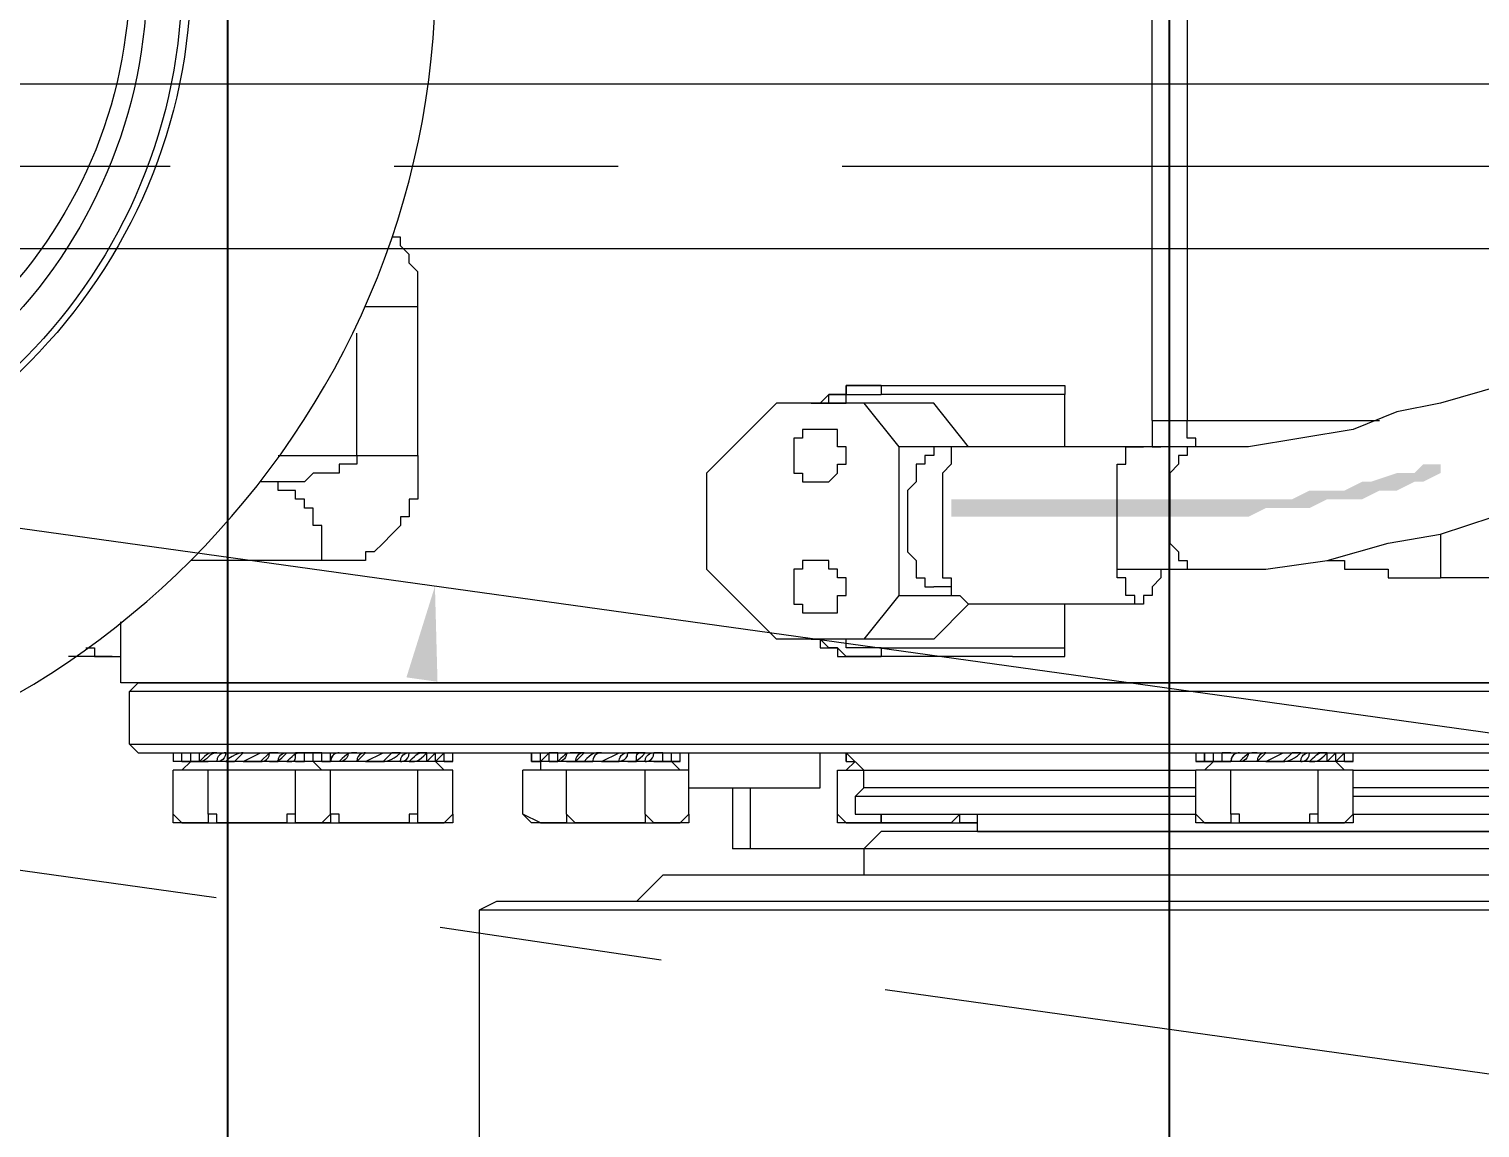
# Model space of a CAD drawing. Header units: millimetres. Extents: x 25083 to 52777, y 24772 to 45779.
# Drawn here: x 39150.2 to 39211.8, y 33806.6 to 33853.3 of the extents above; entities that cross this region are included whole.
import ezdxf

# ---------------------------------------------------------------- set-up
doc = ezdxf.new("R2010")
doc.units = ezdxf.units.MM
doc.layers.add('小车', color=7, linetype='Continuous')
doc.styles.get("Standard").update_dxf_attribs({"font": ''})
doc.styles.add('标准', font='', dxfattribs={"width": 0.667})
doc.styles.get('Standard').set_extended_font_data('SimSun')
doc.styles.get('标准').set_extended_font_data('FangSong_GB2312')
doc.dimstyles.new('ISO-25', dxfattribs={"dimtxt": 2.5, "dimasz": 2.5, "dimexe": 1.25, "dimexo": 0.625, "dimtad": 1, "dimtxsty": 'Standard', "dimcen": 2.5, "dimadec": 0, "dimazin": 0, "dimtfac": 1, "dimtmove": 0, "dimatfit": 3, "dimfxl": 1, "dimarcsym": 0})
doc.dimstyles.new('标准', dxfattribs={"dimtxt": 35, "dimasz": 4, "dimexe": 2, "dimexo": 0, "dimtad": 1, "dimdec": 1, "dimzin": 9, "dimdsep": 46, "dimtxsty": '标准', "dimcen": 0, "dimdle": 6, "dimazin": 2, "dimtfac": 1, "dimtdec": 1, "dimtmove": 0, "dimatfit": 3, "dimfxl": 1, "dimtolj": 1, "dimtzin": 0, "dimarcsym": 0})

# ---------------------------------------------------------------- blocks, each defined once
blk = doc.blocks.new('*D925')
at = {"color": 0, "lineweight": -2}
for p, q in [((29677.862, 34881.662), (29677.862, 32448.293)), ((40733.017, 34757.645), (40733.017, 32448.293)), ((29680.362, 32449.543), (40730.517, 32449.543))]:
    blk.add_line(p, q, dxfattribs=at)
at = {"color": 0}
for points in [[(29680.362, 32449.96), (29680.362, 32449.127), (29677.862, 32449.543)], [(40730.517, 32449.127), (40730.517, 32449.96), (40733.017, 32449.543)]]:
    blk.add_solid(points, dxfattribs=at)
at = {"layer": 'DEFPOINTS', "color": 0}
for p in [(29677.862, 34882.287), (40733.017, 34758.27), (40733.017, 32449.543)]:
    blk.add_point(p, dxfattribs=at)
at = {"color": 0, "insert": (35205.439, 32451.628), "char_height": 2.5, "attachment_point": 5}
blk.add_mtext('11055,15', dxfattribs=at)
blk = doc.blocks.new('zw$D2F4')
h = blk.add_hatch(color=7)
h.dxf.hatch_style = 2
h.paths.add_polyline_path([(653.963, 294.488), (653.963, 301.543), (653.22, 301.543), (653.22, 294.488)])
h = blk.add_hatch(color=7)
h.dxf.hatch_style = 2
h.paths.add_polyline_path([(653.22, 294.488), (653.22, 291.145), (653.963, 291.145), (653.963, 293.745), (653.963, 294.116), (653.963, 294.488)])
h = blk.add_hatch(color=7)
h.dxf.hatch_style = 2
h.paths.add_polyline_path([(653.22, 291.145), (653.22, 288.917), (653.592, 288.175), (653.592, 286.318), (653.963, 285.575), (653.963, 284.09), (654.335, 283.347), (654.335, 282.604), (654.706, 281.861), (654.706, 281.49), (655.077, 280.747), (655.449, 280.747), (655.449, 281.49), (655.077, 281.861), (655.077, 282.604), (654.706, 283.718), (654.706, 284.09), (654.335, 284.832), (654.335, 286.318), (653.963, 287.06), (653.963, 291.145)])
at = {"color": 7, "lineweight": 5}
for points in [[(647.65, 338.308), (647.65, 337.937), (647.279, 337.937), (647.279, 337.194)], [(646.165, 336.823), (648.764, 336.823)], [(646.165, 238.412), (646.165, 336.823)], [(647.279, 337.194), (647.279, 336.823)], [(643.565, 336.451), (643.194, 336.08)], [(643.194, 336.08), (643.194, 239.527)], [(643.565, 336.451), (645.793, 336.451)], [(643.565, 336.451), (643.565, 239.155)], [(645.793, 239.155), (645.793, 336.451)], [(646.165, 336.08), (645.793, 336.451)], [(646.165, 336.08), (646.165, 239.527)], [(640.223, 334.223), (640.594, 334.594)], [(640.223, 333.852), (640.223, 334.594), (640.594, 334.594)], [(640.223, 334.223), (640.223, 323.082)], [(640.594, 334.594), (642.451, 334.594)], [(642.451, 322.711), (642.451, 334.594)], [(642.822, 333.852), (642.451, 334.223)], [(642.822, 322.711), (642.822, 334.594)], [(642.822, 334.223), (642.822, 333.852), (643.194, 333.852)], [(642.822, 334.223), (643.194, 334.223)], [(642.822, 334.223), (643.194, 334.223)], [(642.822, 334.223), (642.822, 333.852), (643.194, 333.852)], [(643.194, 334.594), (643.194, 334.223)], [(643.194, 334.594), (643.194, 334.223)], [(640.594, 333.109), (640.223, 333.109), (640.223, 333.852)], [(642.822, 333.852), (642.822, 333.48)], [(642.822, 333.852), (642.822, 333.48), (643.194, 333.48)], [(642.822, 333.852), (642.822, 333.48), (643.194, 333.48)], [(651.364, 328.281), (651.364, 333.852)], [(640.223, 331.252), (640.223, 332.738), (640.594, 332.738), (640.594, 333.109)], [(640.594, 333.109), (642.451, 333.109)], [(642.822, 333.48), (642.822, 333.109)], [(642.822, 332.366), (642.822, 331.995)], [(640.594, 329.395), (640.594, 329.767), (640.223, 329.767), (640.223, 331.252)], [(642.822, 331.624), (643.194, 330.881)], [(642.822, 331.624), (643.194, 330.881)], [(642.822, 331.624), (642.822, 331.252)], [(642.822, 331.252), (642.822, 330.881)], [(643.194, 331.624), (643.194, 331.252)], [(643.194, 331.252), (643.194, 330.881)], [(642.822, 330.51), (642.822, 330.138)], [(643.194, 330.138), (643.194, 330.51)], [(643.194, 330.51), (643.194, 330.138)], [(651.364, 328.281), (652.849, 328.281), (652.849, 328.653), (653.592, 328.653), (653.592, 329.024), (653.963, 329.024), (653.963, 329.395), (654.335, 329.395), (654.335, 330.138), (654.706, 330.138), (654.706, 330.881)], [(655.82, 326.796), (655.449, 326.796), (655.449, 327.539), (655.077, 327.539), (655.077, 328.653), (654.706, 329.024), (654.706, 330.881)], [(655.82, 330.138), (655.82, 324.196)], [(640.223, 328.653), (640.223, 329.395), (640.594, 329.395)], [(640.594, 329.395), (642.451, 329.395)], [(642.822, 329.395), (642.822, 329.024), (643.194, 329.024), (643.194, 328.653)], [(643.194, 329.024), (643.194, 329.395)], [(640.223, 328.281), (640.223, 328.653)], [(642.822, 328.653), (642.451, 328.281)], [(642.822, 329.024), (643.194, 329.024), (643.194, 328.653)], [(642.822, 328.653), (643.194, 328.653), (643.194, 328.281)], [(642.822, 328.653), (643.194, 328.653), (643.194, 328.281)], [(643.194, 328.653), (643.194, 329.024)], [(643.194, 328.281), (643.194, 328.653)], [(640.223, 328.281), (640.594, 327.91)], [(640.594, 327.91), (640.223, 327.91), (640.223, 328.281)], [(642.822, 328.281), (643.194, 328.281)], [(642.822, 328.281), (642.822, 327.91)], [(642.822, 328.281), (643.194, 328.281)], [(655.82, 324.196), (653.963, 324.196), (653.963, 324.568), (653.22, 324.568), (653.22, 324.939), (652.849, 324.939), (652.478, 325.31), (652.106, 325.682), (651.735, 326.053), (651.735, 326.425), (651.364, 326.425), (651.364, 328.281)], [(640.594, 327.91), (640.223, 327.91)], [(640.223, 326.053), (640.223, 327.539), (640.594, 327.539), (640.594, 327.91)], [(640.594, 327.91), (642.451, 327.91)], [(640.594, 327.91), (642.451, 327.91)], [(643.194, 327.167), (643.194, 326.796)], [(655.82, 326.796), (661.019, 326.796)], [(642.822, 326.425), (643.194, 325.682)], [(642.822, 326.425), (643.194, 325.682)], [(642.822, 326.425), (642.822, 326.053)], [(643.194, 326.425), (643.194, 326.053)], [(662.133, 324.196), (662.133, 326.425)], [(640.594, 324.196), (640.594, 324.568), (640.223, 324.568), (640.223, 326.053)], [(642.822, 326.053), (642.822, 325.682)], [(643.194, 326.053), (643.194, 325.682)], [(643.194, 324.939), (643.194, 325.31)], [(662.133, 324.196), (663.619, 324.196), (663.99, 324.568), (664.361, 324.568), (664.733, 324.939), (665.104, 324.939), (665.104, 325.31)], [(640.223, 323.454), (640.223, 324.196), (640.594, 324.196)], [(640.594, 324.196), (642.451, 324.196)], [(642.822, 323.825), (643.194, 323.825), (643.194, 323.454)], [(642.822, 323.825), (643.194, 323.454)], [(643.194, 323.825), (643.194, 324.196)], [(655.82, 324.196), (662.133, 324.196)], [(640.223, 323.082), (640.223, 323.454)], [(640.223, 323.082), (640.594, 322.711)], [(640.594, 322.711), (640.223, 322.711), (640.223, 323.082)], [(642.822, 323.454), (642.451, 323.082)], [(642.822, 323.454), (643.194, 323.454), (643.194, 323.082)], [(642.822, 323.454), (643.194, 323.082)], [(642.822, 323.082), (643.194, 323.082)], [(642.822, 323.082), (642.822, 322.711)], [(642.822, 323.082), (642.822, 322.711)], [(642.822, 323.082), (643.194, 323.082)], [(640.594, 322.711), (642.451, 322.711)], [(636.509, 321.597), (620.912, 321.597)], [(636.881, 320.854), (636.509, 321.597)], [(636.509, 254.01), (636.509, 321.597)], [(636.881, 254.752), (636.881, 320.854)], [(640.223, 318.997), (640.594, 319.74)], [(640.223, 318.626), (640.223, 319.369), (640.594, 319.74)], [(640.594, 319.74), (642.451, 319.74)], [(642.451, 312.684), (642.451, 319.74)], [(642.822, 313.056), (642.822, 319.369)], [(642.822, 319.369), (642.822, 318.997), (643.194, 318.997)], [(642.822, 319.369), (642.822, 318.997)], [(642.822, 319.369), (643.194, 319.369), (643.194, 318.997)], [(643.194, 319.369), (643.194, 318.997)], [(640.223, 318.997), (640.223, 313.056)], [(642.822, 318.997), (642.451, 318.997)], [(642.822, 318.997), (643.194, 318.626)], [(642.822, 318.997), (643.194, 318.997), (643.194, 318.626)], [(640.594, 317.883), (640.223, 317.883), (640.223, 318.626)], [(642.822, 318.626), (642.822, 318.255), (643.194, 318.255)], [(642.822, 318.626), (643.194, 318.626), (643.194, 318.255)], [(640.223, 316.027), (640.223, 317.512), (640.594, 317.883)], [(640.594, 317.883), (642.451, 317.883)], [(642.822, 317.883), (642.822, 317.512)], [(642.822, 317.883), (642.822, 317.512)], [(643.194, 317.883), (643.194, 317.512)], [(642.822, 317.141), (642.822, 316.769)], [(642.822, 316.398), (643.194, 315.655)], [(642.822, 316.398), (643.194, 315.655)], [(642.822, 316.398), (642.822, 316.027)], [(643.194, 316.398), (643.194, 316.027)], [(640.594, 314.541), (640.223, 314.541), (640.223, 316.027)], [(642.822, 316.027), (642.822, 315.655)], [(637.995, 313.798), (636.881, 314.912)], [(640.223, 313.427), (640.223, 314.17), (640.594, 314.541)], [(640.594, 314.541), (642.451, 314.541)], [(643.194, 314.541), (643.194, 314.912)], [(637.995, 261.808), (637.995, 313.798)], [(642.822, 314.17), (642.822, 313.798), (643.194, 313.798)], [(642.822, 314.17), (642.822, 313.798), (643.194, 313.798)], [(642.822, 313.798), (642.822, 313.427), (643.194, 313.427)], [(642.822, 313.798), (642.822, 313.427), (643.194, 313.427)], [(640.223, 313.056), (640.223, 313.427)], [(642.822, 313.427), (642.451, 313.056)], [(642.822, 313.427), (642.822, 313.056), (643.194, 313.056)], [(642.822, 313.427), (642.822, 313.056)], [(642.822, 313.427), (642.822, 313.056), (643.194, 313.056)], [(643.194, 313.427), (643.194, 313.056)], [(640.223, 313.056), (640.594, 312.684)], [(640.594, 312.684), (640.223, 312.684), (640.223, 313.056)], [(640.594, 312.684), (642.451, 312.684)], [(641.708, 312.684), (643.194, 312.684)], [(641.708, 312.684), (641.708, 307.114)], [(648.021, 308.971), (650.992, 311.942)], [(655.077, 311.942), (650.992, 311.942)], [(655.077, 311.942), (658.048, 308.971)], [(641.708, 310.827), (639.109, 310.827)], [(639.109, 270.349), (639.109, 310.827)], [(641.708, 310.085), (639.109, 310.085)], [(648.021, 302.286), (648.021, 308.971)], [(658.048, 302.286), (658.048, 308.971)], [(650.25, 308.228), (649.507, 308.228), (649.507, 307.857), (649.136, 307.857), (649.136, 307.114)], [(651.364, 307.114), (651.364, 307.857), (650.992, 307.857), (650.992, 308.228), (650.621, 308.228), (650.25, 308.228)], [(655.82, 308.228), (655.077, 308.228), (655.077, 307.857), (654.706, 307.857), (654.706, 307.114)], [(656.934, 307.114), (656.934, 307.857), (656.563, 307.857), (656.563, 308.228), (656.191, 308.228), (655.82, 308.228)], [(641.708, 307.114), (643.194, 307.114)], [(648.021, 307.485), (648.021, 307.114), (647.65, 307.114), (647.65, 306.371), (647.279, 306.371), (647.279, 304.886), (647.279, 304.514)], [(647.279, 304.514), (647.279, 306), (647.65, 306.371), (647.65, 306.743), (648.021, 307.114), (648.021, 307.485)], [(649.136, 307.114), (649.136, 306.371), (649.507, 306.371), (649.878, 306.371), (649.878, 306), (650.25, 306)], [(650.25, 306), (650.621, 306), (650.621, 306.371), (650.992, 306.371), (650.992, 306.743), (651.364, 306.743), (651.364, 307.114)], [(654.706, 307.114), (654.706, 306.743), (655.077, 306.371), (655.449, 306.371), (655.449, 306), (655.82, 306)], [(655.82, 306), (656.191, 306), (656.191, 306.371), (656.934, 306.371), (656.934, 306.743), (656.934, 307.114)], [(658.791, 304.514), (658.791, 306), (658.42, 306), (658.42, 306.743), (658.048, 307.114), (658.048, 307.485)], [(658.048, 307.485), (658.048, 306.743), (658.42, 306.743), (658.42, 306), (658.791, 306), (658.791, 304.886), (658.791, 304.514)], [(647.65, 304.514), (647.65, 306), (648.021, 306), (648.021, 306.743)], [(658.048, 306.743), (658.048, 306), (658.42, 306), (658.42, 304.514)], [(640.223, 306), (640.594, 306.371)], [(640.223, 305.628), (640.223, 306.371), (640.594, 306.371)], [(640.223, 306), (640.223, 300.429)], [(640.594, 306.371), (642.451, 306.371)], [(642.451, 306.371), (642.451, 305.257)], [(642.451, 305.257), (643.194, 306)], [(642.822, 305.628), (642.451, 306)], [(642.822, 306), (642.822, 305.628)], [(642.822, 306), (643.194, 306)], [(642.822, 306), (642.822, 305.628)], [(642.822, 306), (643.194, 306)], [(639.109, 305.257), (637.995, 305.257)], [(639.852, 304.514), (639.109, 305.257)], [(640.594, 304.514), (640.223, 304.514), (640.223, 305.628)], [(641.337, 305.628), (640.594, 305.628)], [(640.594, 305.628), (640.594, 291.145)], [(641.337, 291.145), (641.337, 305.628)], [(641.708, 305.257), (641.337, 305.628)], [(641.708, 291.145), (641.708, 305.257)], [(642.451, 305.257), (642.451, 291.145)], [(649.878, 303.772), (648.021, 305.257)], [(658.048, 305.257), (656.191, 303.772)], [(639.852, 271.092), (639.852, 304.514)], [(640.223, 303.029), (640.223, 304.514), (640.594, 304.514)], [(647.279, 298.944), (647.279, 304.514)], [(647.65, 304.514), (647.279, 304.514)], [(647.65, 304.514), (647.65, 296.716)], [(658.42, 296.716), (658.42, 304.514)], [(658.791, 304.514), (658.42, 304.514)], [(658.791, 304.514), (658.791, 298.944)], [(656.191, 303.772), (649.878, 303.772)], [(649.878, 303.772), (649.878, 301.172)], [(655.82, 302.286), (655.82, 302.658), (655.449, 302.658), (655.449, 303.029), (654.706, 303.029), (654.335, 303.4), (653.963, 303.4), (651.735, 303.4), (651.364, 303.029), (650.621, 303.029), (650.621, 302.658), (650.25, 302.658), (650.25, 302.286)], [(656.191, 301.172), (656.191, 303.772)], [(640.594, 301.172), (640.223, 301.543), (640.223, 303.029)], [(648.021, 302.286), (649.507, 300.801)], [(650.25, 301.543), (650.25, 302.286)], [(656.191, 301.543), (656.191, 302.286), (655.82, 302.286)], [(656.191, 300.801), (658.048, 302.286)], [(650.992, 301.915), (650.621, 301.915), (650.621, 301.543), (649.878, 301.543), (649.878, 301.172), (649.507, 300.801)], [(656.191, 301.172), (656.191, 301.543), (655.449, 301.543), (655.077, 301.915), (652.849, 301.915), (650.992, 301.915)], [(656.191, 301.172), (656.191, 301.543)], [(640.223, 300.429), (640.223, 301.172), (640.594, 301.172)], [(656.191, 300.801), (656.191, 301.172)], [(639.852, 300.429), (640.594, 300.429)], [(639.852, 300.429), (639.852, 275.177)], [(649.507, 293.374), (649.507, 300.801)], [(656.191, 293.374), (656.191, 300.801)], [(647.279, 298.944), (647.279, 296.716), (647.65, 296.716)], [(658.791, 298.944), (658.791, 296.716), (658.42, 296.716)], [(647.65, 296.716), (649.507, 296.716)], [(656.191, 296.716), (658.42, 296.716)], [(649.507, 293.374), (649.507, 293.745), (649.878, 293.745), (649.878, 294.116), (650.621, 294.116), (650.621, 294.488), (650.992, 294.488)], [(650.992, 294.488), (650.992, 291.145)], [(650.992, 294.488), (655.077, 294.488), (655.449, 294.488), (655.449, 294.116), (656.191, 294.116)], [(656.191, 294.116), (656.191, 293.745)], [(656.191, 293.745), (656.191, 293.374)], [(650.992, 292.631), (650.621, 292.631), (650.25, 293.002), (649.878, 293.002), (649.878, 293.374), (649.507, 293.374)], [(656.191, 292.26), (656.191, 293.374)], [(657.305, 293.002), (656.191, 293.002), (656.191, 292.631)], [(657.305, 293.002), (695.184, 293.002)], [(657.305, 293.002), (657.305, 283.347)], [(653.592, 292.26), (652.106, 292.26), (651.735, 291.888), (651.364, 291.888), (651.364, 291.517), (650.992, 291.517), (650.992, 291.145)], [(656.191, 291.145), (656.191, 291.517), (655.82, 291.517), (655.82, 291.888), (655.449, 291.888), (655.077, 292.26), (653.592, 292.26)], [(656.191, 291.145), (656.191, 292.26)], [(640.223, 290.774), (640.594, 291.145)], [(640.223, 290.403), (640.223, 291.145), (640.594, 291.145)], [(640.594, 291.145), (642.451, 291.145)], [(642.451, 284.461), (642.451, 291.145)], [(642.822, 284.461), (642.822, 291.145)], [(642.822, 291.145), (642.822, 290.774)], [(643.194, 291.145), (643.194, 290.774)], [(650.992, 291.145), (650.992, 288.175), (651.364, 285.575), (652.106, 282.976), (652.478, 280.747), (653.22, 278.519), (653.592, 276.662), (653.963, 274.434), (653.963, 272.206)], [(659.162, 272.206), (659.162, 275.548), (658.791, 278.148), (658.048, 280.747), (657.677, 282.604), (656.934, 284.461), (656.191, 288.917), (656.191, 291.145)], [(656.191, 290.774), (656.191, 291.145), (656.563, 291.145)], [(656.563, 291.145), (656.563, 291.517), (657.305, 291.517)], [(695.184, 291.517), (657.305, 291.517)], [(640.223, 290.774), (640.223, 284.832)], [(640.594, 289.66), (640.223, 289.66), (640.223, 290.403)], [(642.822, 290.403), (642.451, 290.774)], [(642.822, 290.774), (642.822, 290.403)], [(642.822, 290.774), (642.822, 290.403), (643.194, 290.403)], [(642.822, 290.774), (643.194, 290.774)], [(642.822, 290.774), (643.194, 290.774)], [(642.822, 290.774), (642.822, 290.403), (643.194, 290.403)], [(642.822, 290.403), (642.822, 290.031)], [(642.822, 290.403), (642.822, 290.031), (643.194, 290.031)], [(642.822, 290.403), (642.822, 290.031), (643.194, 290.031), (643.194, 289.66)], [(642.822, 290.031), (642.822, 289.66)], [(642.822, 290.031), (642.822, 289.66)], [(640.223, 287.803), (640.223, 289.289), (640.594, 289.289), (640.594, 289.66)], [(640.594, 289.66), (642.451, 289.66)], [(643.194, 288.917), (643.194, 288.546)], [(642.822, 288.175), (643.194, 287.432)], [(642.822, 288.175), (643.194, 287.432)], [(642.822, 288.175), (642.822, 287.803)], [(643.194, 288.175), (643.194, 287.803)], [(640.594, 285.946), (640.594, 286.318), (640.223, 286.318), (640.223, 287.803)], [(642.822, 287.803), (642.822, 287.432)], [(643.194, 287.803), (643.194, 287.432)], [(643.194, 286.689), (643.194, 287.06)], [(640.223, 285.204), (640.223, 285.946), (640.594, 285.946)], [(640.594, 285.946), (642.451, 285.946)], [(642.822, 285.575), (643.194, 285.575), (643.194, 285.204)], [(642.822, 285.575), (643.194, 285.204)], [(643.194, 285.575), (643.194, 285.946)], [(651.364, 285.575), (651.364, 284.832), (650.992, 284.832), (650.992, 282.976), (650.621, 282.976), (650.621, 280.747)], [(640.223, 284.832), (640.223, 285.204)], [(640.223, 284.832), (640.594, 284.461)], [(640.594, 284.461), (640.223, 284.461), (640.223, 284.832)], [(642.822, 285.204), (642.451, 284.832)], [(642.822, 285.204), (643.194, 285.204), (643.194, 284.832)], [(642.822, 285.204), (643.194, 284.832)], [(642.822, 284.832), (643.194, 284.832)], [(642.822, 284.832), (642.822, 284.461)], [(642.822, 284.832), (642.822, 284.461)], [(642.822, 284.832), (643.194, 284.832)], [(640.594, 284.461), (642.451, 284.461)], [(640.594, 284.461), (640.594, 269.607)], [(641.337, 269.607), (641.337, 284.461)], [(641.708, 270.349), (641.708, 284.461)], [(642.451, 284.461), (642.451, 270.349)], [(650.621, 268.493), (650.621, 280.747)], [(652.478, 280.747), (650.621, 280.747)]]:
    blk.add_lwpolyline(points, dxfattribs=at)
for points in [[(676.245, 380.272), (663.619, 380.272), (652.849, 369.874), (652.849, 357.247), (652.849, 344.25), (663.619, 333.852), (676.245, 333.852), (689.242, 333.852), (699.64, 344.25), (699.64, 357.247), (699.64, 369.874), (689.242, 380.272), (676.245, 380.272)], [(676.245, 380.272), (663.619, 380.272), (653.22, 369.874), (653.22, 357.247), (653.22, 344.25), (663.619, 334.223), (676.245, 334.223), (688.871, 334.223), (699.269, 344.25), (699.269, 357.247), (699.269, 369.874), (688.871, 380.272), (676.245, 380.272)], [(676.245, 378.786), (664.361, 378.786), (654.706, 369.131), (654.706, 357.247), (654.706, 345.364), (664.361, 335.709), (676.245, 335.709), (688.128, 335.709), (697.784, 345.364), (697.784, 357.247), (697.784, 369.131), (688.128, 378.786), (676.245, 378.786)], [(676.245, 377.672), (665.104, 377.672), (655.82, 368.388), (655.82, 357.247), (655.82, 345.735), (665.104, 336.451), (676.245, 336.451), (687.757, 336.451), (697.041, 345.735), (697.041, 357.247), (697.041, 368.388), (687.757, 377.672), (676.245, 377.672)]]:
    blk.add_open_spline(points, degree=3, knots=[0, 0, 0, 0, 1, 1, 1, 2, 2, 2, 3, 3, 3, 4, 4, 4, 4], dxfattribs=at)
for points in [[(640.966, 358.733), (640.966, 339.422), (656.934, 323.454), (676.245, 323.454)], [(647.279, 337.194), (647.279, 337.937), (647.279, 338.308), (647.279, 339.051)], [(643.194, 334.594), (642.822, 334.594), (642.822, 334.594), (642.822, 334.594)], [(643.194, 334.594), (643.194, 334.594), (643.194, 334.594), (642.822, 334.594)], [(642.822, 334.594), (642.822, 334.594), (642.822, 334.594), (642.822, 334.594)], [(643.194, 334.594), (642.822, 334.594), (642.822, 334.594), (642.822, 334.594)], [(642.822, 334.223), (642.822, 334.223), (642.822, 334.223), (642.822, 334.223)], [(642.822, 334.223), (642.822, 334.223), (642.822, 334.223), (642.822, 334.223)], [(642.822, 334.223), (642.822, 334.223), (642.822, 334.223), (642.822, 334.223)], [(642.822, 334.223), (642.822, 334.223), (642.822, 334.223), (642.822, 334.223)], [(643.194, 334.594), (643.194, 334.594), (643.194, 334.594), (643.194, 334.594)], [(643.194, 334.594), (643.194, 334.594), (643.194, 334.594), (643.194, 334.594)], [(643.194, 334.223), (643.194, 334.223), (643.194, 334.223), (643.194, 334.223)], [(643.194, 334.223), (643.194, 334.223), (643.194, 334.223), (643.194, 334.223)], [(642.822, 333.48), (642.822, 333.48), (642.822, 333.852), (642.822, 333.852)], [(642.822, 333.852), (642.822, 333.852), (642.822, 333.852), (642.822, 333.852)], [(643.194, 333.852), (643.194, 333.852), (643.194, 333.48), (643.194, 333.48)], [(643.194, 333.852), (643.194, 333.852), (643.194, 333.852), (643.194, 333.852)], [(643.194, 332.738), (643.194, 333.109), (643.194, 333.109), (642.822, 333.48)], [(643.194, 332.738), (643.194, 333.109), (642.822, 333.109), (642.822, 333.48)], [(642.822, 333.48), (642.822, 333.48), (642.822, 333.48), (642.822, 333.48)], [(642.822, 333.48), (642.822, 333.48), (642.822, 333.48), (642.822, 333.48)], [(642.822, 333.48), (642.822, 333.48), (642.822, 333.48), (642.822, 333.48)], [(643.194, 333.48), (643.194, 333.48), (643.194, 333.48), (643.194, 333.48)], [(643.194, 333.48), (643.194, 333.48), (643.194, 333.48), (643.194, 333.48)], [(643.194, 332.366), (643.194, 332.366), (643.194, 332.738), (642.822, 332.738)], [(643.194, 332.366), (642.822, 332.366), (642.822, 332.738), (642.822, 332.738)], [(642.822, 332.366), (642.822, 332.738), (642.822, 332.738), (642.822, 332.738)], [(642.822, 332.738), (642.822, 332.738), (642.822, 332.738), (642.822, 332.738)], [(643.194, 331.624), (643.194, 331.624), (643.194, 331.995), (642.822, 332.366)], [(642.822, 331.995), (642.822, 331.995), (642.822, 331.995), (642.822, 332.366)], [(642.822, 332.366), (642.822, 332.366), (642.822, 332.366), (642.822, 332.366)], [(643.194, 332.738), (643.194, 332.738), (643.194, 332.738), (643.194, 332.366)], [(643.194, 332.366), (643.194, 332.366), (643.194, 332.366), (643.194, 332.366)], [(643.194, 332.366), (643.194, 332.366), (643.194, 332.366), (643.194, 332.366)], [(643.194, 332.366), (643.194, 332.366), (643.194, 332.366), (643.194, 332.366)], [(643.194, 331.624), (643.194, 331.624), (642.822, 331.995), (642.822, 331.995)], [(642.822, 330.881), (642.822, 330.881), (643.194, 330.51), (643.194, 330.51)], [(642.822, 330.881), (642.822, 330.881), (642.822, 330.51), (643.194, 330.51)], [(642.822, 330.51), (642.822, 330.51), (642.822, 330.51), (642.822, 330.51)], [(642.822, 330.51), (642.822, 330.138), (642.822, 330.138), (643.194, 329.767)], [(643.194, 330.51), (643.194, 330.51), (643.194, 330.51), (643.194, 330.138)], [(642.822, 330.138), (642.822, 330.138), (642.822, 330.138), (642.822, 330.138)], [(642.822, 330.138), (642.822, 330.138), (642.822, 330.138), (642.822, 330.138)], [(642.822, 330.138), (643.194, 330.138), (643.194, 329.767), (643.194, 329.767)], [(642.822, 329.767), (642.822, 329.767), (642.822, 329.767), (642.822, 330.138)], [(643.194, 330.138), (643.194, 329.767), (643.194, 329.767), (643.194, 329.767)], [(643.194, 330.138), (643.194, 330.138), (643.194, 330.138), (643.194, 330.138)], [(642.822, 329.767), (642.822, 329.395), (642.822, 329.395), (643.194, 329.395)], [(642.822, 329.767), (643.194, 329.395), (643.194, 329.395), (643.194, 329.024)], [(642.822, 329.395), (642.822, 329.024), (642.822, 329.024), (642.822, 329.024)], [(643.194, 329.767), (643.194, 329.767), (643.194, 329.767), (643.194, 329.767)], [(643.194, 329.395), (643.194, 329.395), (643.194, 329.395), (643.194, 329.024)], [(642.822, 328.653), (642.822, 329.024), (642.822, 329.024), (642.822, 329.024)], [(642.822, 329.024), (642.822, 329.024), (642.822, 329.024), (642.822, 329.024)], [(642.822, 328.653), (642.822, 328.653), (642.822, 328.653), (642.822, 328.653)], [(643.194, 329.024), (643.194, 329.024), (643.194, 329.024), (643.194, 328.653)], [(643.194, 329.024), (643.194, 329.024), (643.194, 329.024), (643.194, 329.024)], [(643.194, 328.653), (643.194, 328.653), (643.194, 328.653), (643.194, 328.653)], [(642.822, 328.281), (642.822, 328.281), (642.822, 328.281), (642.822, 328.281)], [(642.822, 328.281), (642.822, 328.281), (642.822, 328.281), (642.822, 328.281)], [(642.822, 328.281), (642.822, 328.281), (642.822, 328.281), (643.194, 328.281)], [(643.194, 328.281), (643.194, 328.281), (643.194, 328.281), (643.194, 328.281)], [(643.194, 328.281), (643.194, 328.281), (643.194, 328.281), (643.194, 328.281)], [(643.194, 328.281), (643.194, 328.281), (643.194, 328.281), (643.194, 328.281)], [(643.194, 328.281), (643.194, 328.281), (643.194, 328.281), (643.194, 328.281)], [(643.194, 328.281), (643.194, 328.281), (643.194, 327.91), (643.194, 327.91)], [(640.594, 327.91), (640.594, 327.91), (640.594, 327.91), (640.594, 327.91)], [(643.194, 327.539), (643.194, 327.539), (643.194, 327.91), (642.822, 327.91)], [(643.194, 327.539), (643.194, 327.91), (642.822, 327.91), (642.822, 327.91)], [(642.822, 327.91), (642.822, 327.91), (643.194, 327.91), (643.194, 327.91)], [(642.822, 327.91), (642.822, 327.91), (643.194, 327.91), (643.194, 327.91)], [(642.822, 327.91), (642.822, 327.91), (642.822, 327.91), (642.822, 327.91)], [(642.822, 327.91), (642.822, 327.91), (642.822, 327.91), (643.194, 327.91)], [(643.194, 326.796), (643.194, 327.167), (643.194, 327.167), (642.822, 327.539)], [(643.194, 327.167), (642.822, 327.167), (642.822, 327.539), (642.822, 327.539)], [(642.822, 327.167), (642.822, 327.167), (642.822, 327.539), (642.822, 327.539)], [(642.822, 327.539), (642.822, 327.539), (642.822, 327.539), (642.822, 327.539)], [(643.194, 327.91), (643.194, 327.91), (643.194, 327.91), (643.194, 327.91)], [(643.194, 327.91), (643.194, 327.91), (643.194, 327.91), (643.194, 327.91)], [(643.194, 327.539), (643.194, 327.539), (643.194, 327.167), (643.194, 327.167)], [(642.822, 327.167), (642.822, 327.167), (642.822, 327.167), (642.822, 327.167)], [(643.194, 326.425), (643.194, 326.425), (642.822, 326.796), (642.822, 326.796)], [(643.194, 326.425), (643.194, 326.425), (643.194, 326.796), (642.822, 326.796)], [(642.822, 326.796), (642.822, 326.796), (642.822, 326.796), (642.822, 326.796)], [(643.194, 327.167), (643.194, 327.167), (643.194, 327.167), (643.194, 327.167)], [(643.194, 327.167), (643.194, 327.167), (643.194, 327.167), (643.194, 327.167)], [(643.194, 326.796), (643.194, 326.796), (643.194, 326.796), (643.194, 326.796)], [(642.822, 325.682), (642.822, 325.682), (643.194, 325.31), (643.194, 325.31)], [(642.822, 325.682), (642.822, 325.682), (642.822, 325.31), (643.194, 324.939)], [(642.822, 324.939), (642.822, 324.939), (642.822, 324.939), (642.822, 324.939)], [(642.822, 324.939), (642.822, 324.939), (642.822, 324.939), (642.822, 324.939)], [(642.822, 324.939), (642.822, 324.939), (642.822, 324.939), (642.822, 324.939)], [(642.822, 324.939), (642.822, 324.939), (642.822, 324.568), (643.194, 324.568)], [(642.822, 324.939), (643.194, 324.939), (643.194, 324.568), (643.194, 324.568)], [(642.822, 324.568), (642.822, 324.568), (642.822, 324.568), (642.822, 324.939)], [(643.194, 325.31), (643.194, 325.31), (643.194, 325.31), (643.194, 324.939)], [(643.194, 324.939), (643.194, 324.568), (643.194, 324.568), (643.194, 324.568)], [(643.194, 324.939), (643.194, 324.939), (643.194, 324.939), (643.194, 324.939)], [(642.822, 324.568), (642.822, 324.196), (642.822, 324.196), (643.194, 323.825)], [(642.822, 324.568), (643.194, 324.196), (643.194, 324.196), (643.194, 323.825)], [(643.194, 324.568), (643.194, 324.568), (643.194, 324.568), (643.194, 324.568)], [(642.822, 323.825), (642.822, 323.825), (642.822, 323.825), (642.822, 323.825)], [(642.822, 323.825), (642.822, 323.825), (642.822, 323.825), (642.822, 323.825)], [(642.822, 323.454), (642.822, 323.454), (642.822, 323.825), (642.822, 323.825)], [(643.194, 323.825), (643.194, 323.825), (643.194, 323.825), (643.194, 323.825)], [(643.194, 323.825), (643.194, 323.825), (643.194, 323.825), (643.194, 323.825)], [(643.194, 323.825), (643.194, 323.825), (643.194, 323.454), (643.194, 323.454)], [(642.822, 323.454), (642.822, 323.454), (642.822, 323.454), (642.822, 323.454)], [(642.822, 323.082), (642.822, 323.082), (642.822, 323.082), (642.822, 323.082)], [(642.822, 323.082), (642.822, 323.082), (642.822, 323.082), (642.822, 323.082)], [(643.194, 323.454), (643.194, 323.454), (643.194, 323.454), (643.194, 323.454)], [(643.194, 323.082), (643.194, 323.082), (643.194, 323.082), (643.194, 323.082)], [(643.194, 323.082), (643.194, 323.082), (643.194, 323.082), (643.194, 323.082)], [(643.194, 323.082), (643.194, 323.082), (643.194, 323.082), (643.194, 323.082)], [(643.194, 323.082), (643.194, 323.082), (643.194, 323.082), (643.194, 323.082)], [(642.822, 322.711), (642.822, 322.711), (642.822, 322.711), (643.194, 322.711)], [(642.822, 322.711), (642.822, 322.711), (643.194, 322.711), (643.194, 322.711)], [(642.822, 322.711), (642.822, 322.711), (643.194, 322.711), (643.194, 322.711)], [(642.822, 322.711), (642.822, 322.711), (642.822, 322.711), (642.822, 322.711)], [(642.822, 322.711), (642.822, 322.711), (642.822, 322.711), (643.194, 322.711)], [(643.194, 322.711), (643.194, 322.711), (643.194, 322.711), (643.194, 322.711)], [(643.194, 322.711), (643.194, 322.711), (643.194, 322.711), (643.194, 322.711)], [(643.194, 322.711), (643.194, 322.711), (643.194, 322.711), (643.194, 322.711)], [(642.822, 319.369), (642.822, 319.369), (642.822, 319.369), (642.822, 319.369)], [(642.822, 319.369), (642.822, 319.369), (642.822, 319.369), (642.822, 319.369)], [(643.194, 319.369), (642.822, 319.369), (642.822, 319.369), (642.822, 319.369)], [(643.194, 319.369), (643.194, 319.369), (643.194, 319.369), (642.822, 319.369)], [(642.822, 319.369), (642.822, 319.369), (642.822, 319.369), (642.822, 319.369)], [(643.194, 319.369), (642.822, 319.369), (642.822, 319.369), (642.822, 319.369)], [(643.194, 319.369), (643.194, 319.369), (643.194, 319.369), (643.194, 319.369)], [(643.194, 319.369), (643.194, 319.369), (643.194, 319.369), (643.194, 319.369)], [(642.822, 318.997), (642.822, 318.997), (642.822, 318.997), (642.822, 318.997)], [(642.822, 318.997), (642.822, 318.997), (642.822, 318.997), (642.822, 318.997)], [(643.194, 318.997), (643.194, 318.997), (643.194, 318.997), (643.194, 318.997)], [(643.194, 318.997), (643.194, 318.997), (643.194, 318.997), (643.194, 318.997)], [(642.822, 318.626), (642.822, 318.255), (642.822, 318.255), (642.822, 318.255)], [(642.822, 318.626), (642.822, 318.626), (642.822, 318.626), (642.822, 318.626)], [(642.822, 318.626), (642.822, 318.626), (642.822, 318.626), (642.822, 318.626)], [(642.822, 318.626), (642.822, 318.626), (642.822, 318.626), (642.822, 318.626)], [(643.194, 317.512), (643.194, 317.883), (643.194, 317.883), (642.822, 318.255)], [(643.194, 317.883), (643.194, 317.883), (642.822, 317.883), (642.822, 318.255)], [(642.822, 318.255), (642.822, 318.255), (642.822, 318.255), (642.822, 318.255)], [(643.194, 318.255), (643.194, 318.255), (643.194, 318.255), (643.194, 318.626)], [(643.194, 318.626), (643.194, 318.626), (643.194, 318.626), (643.194, 318.626)], [(643.194, 318.626), (643.194, 318.626), (643.194, 318.626), (643.194, 318.626)], [(643.194, 318.255), (643.194, 318.255), (643.194, 318.255), (643.194, 318.255)], [(642.822, 317.512), (642.822, 317.512), (642.822, 317.512), (642.822, 317.883)], [(642.822, 317.512), (642.822, 317.512), (642.822, 317.141), (642.822, 317.141)], [(643.194, 317.141), (643.194, 317.141), (643.194, 317.512), (642.822, 317.512)], [(643.194, 317.141), (642.822, 317.512), (642.822, 317.512), (642.822, 317.512)], [(642.822, 317.512), (642.822, 317.512), (642.822, 317.512), (642.822, 317.512)], [(643.194, 317.512), (643.194, 317.512), (643.194, 317.512), (643.194, 317.512)], [(643.194, 317.141), (643.194, 317.141), (643.194, 317.512), (643.194, 317.512)], [(643.194, 316.398), (643.194, 316.769), (643.194, 316.769), (642.822, 317.141)], [(642.822, 316.769), (642.822, 317.141), (642.822, 317.141), (642.822, 317.141)], [(643.194, 317.141), (643.194, 317.141), (643.194, 317.141), (643.194, 317.141)], [(643.194, 317.141), (643.194, 317.141), (643.194, 317.141), (643.194, 317.141)], [(643.194, 316.398), (643.194, 316.769), (642.822, 316.769), (642.822, 316.769)], [(642.822, 316.027), (642.822, 315.655), (642.822, 315.284), (643.194, 315.284)], [(642.822, 315.655), (642.822, 315.655), (643.194, 315.655), (643.194, 315.284)], [(642.822, 315.284), (642.822, 315.284), (642.822, 315.284), (642.822, 315.284)], [(642.822, 315.284), (642.822, 315.284), (642.822, 314.912), (642.822, 314.912)], [(642.822, 315.284), (642.822, 314.912), (642.822, 314.912), (642.822, 314.912)], [(642.822, 315.284), (642.822, 314.912), (642.822, 314.912), (643.194, 314.541)], [(643.194, 314.912), (643.194, 314.912), (643.194, 314.912), (643.194, 315.284)], [(643.194, 315.284), (643.194, 315.284), (643.194, 315.284), (643.194, 315.284)], [(642.822, 314.912), (643.194, 314.912), (643.194, 314.912), (643.194, 314.541)], [(642.822, 314.541), (642.822, 314.912), (642.822, 314.912), (642.822, 314.912)], [(642.822, 314.541), (642.822, 314.541), (642.822, 314.17), (643.194, 314.17)], [(642.822, 314.541), (643.194, 314.541), (643.194, 314.17), (643.194, 314.17)], [(643.194, 314.912), (643.194, 314.912), (643.194, 314.912), (643.194, 314.541)], [(643.194, 314.541), (643.194, 314.541), (643.194, 314.541), (643.194, 314.541)], [(642.822, 314.17), (642.822, 314.17), (642.822, 314.17), (642.822, 314.17)], [(642.822, 314.17), (642.822, 314.17), (642.822, 313.798), (642.822, 313.798)], [(642.822, 313.798), (642.822, 313.798), (642.822, 313.798), (642.822, 313.798)], [(642.822, 313.798), (642.822, 313.798), (642.822, 313.798), (642.822, 313.798)], [(643.194, 313.798), (643.194, 313.798), (643.194, 314.17), (643.194, 314.17)], [(643.194, 314.17), (643.194, 314.17), (643.194, 314.17), (643.194, 314.17)], [(643.194, 313.798), (643.194, 313.798), (643.194, 313.798), (643.194, 313.798)], [(643.194, 313.798), (643.194, 313.798), (643.194, 313.798), (643.194, 313.798)], [(642.822, 313.427), (642.822, 313.427), (642.822, 313.427), (642.822, 313.427)], [(642.822, 313.427), (642.822, 313.427), (642.822, 313.427), (642.822, 313.427)], [(643.194, 313.427), (643.194, 313.427), (643.194, 313.427), (643.194, 313.427)], [(643.194, 313.427), (643.194, 313.427), (643.194, 313.427), (643.194, 313.427)], [(642.822, 313.056), (642.822, 313.056), (642.822, 313.056), (643.194, 313.056)], [(642.822, 313.056), (642.822, 313.056), (643.194, 313.056), (643.194, 313.056)], [(642.822, 313.056), (642.822, 313.056), (643.194, 313.056), (643.194, 313.056)], [(642.822, 313.056), (642.822, 313.056), (642.822, 313.056), (642.822, 313.056)], [(642.822, 313.056), (642.822, 313.056), (642.822, 313.056), (643.194, 313.056)], [(643.194, 313.056), (643.194, 313.056), (643.194, 313.056), (643.194, 313.056)], [(643.194, 313.056), (643.194, 313.056), (643.194, 313.056), (643.194, 313.056)], [(643.194, 313.056), (643.194, 313.056), (643.194, 313.056), (643.194, 313.056)], [(643.194, 313.056), (643.194, 313.056), (643.194, 313.056), (643.194, 313.056)], [(643.194, 313.056), (643.194, 313.056), (643.194, 313.056), (643.194, 313.056)], [(642.822, 306), (642.822, 306), (642.822, 306), (642.822, 306)], [(642.822, 306), (642.822, 306), (642.822, 306), (642.822, 306)], [(643.194, 306), (642.822, 306), (642.822, 306), (642.822, 306)], [(643.194, 306), (643.194, 306), (643.194, 306), (642.822, 306)], [(642.822, 306), (642.822, 306), (642.822, 306), (642.822, 306)], [(643.194, 306), (642.822, 306), (642.822, 306), (642.822, 306)], [(643.194, 306), (643.194, 306), (643.194, 306), (643.194, 306)], [(643.194, 306), (643.194, 306), (643.194, 306), (643.194, 306)], [(641.708, 305.257), (641.708, 305.257), (641.708, 305.257), (642.08, 305.257)], [(642.08, 305.257), (642.08, 305.257), (642.08, 305.257), (642.451, 305.257)], [(647.65, 304.514), (647.65, 304.514), (647.65, 304.514), (647.65, 304.514)], [(647.65, 304.514), (647.65, 304.514), (647.65, 304.514), (647.65, 304.514)], [(658.42, 304.514), (658.42, 304.514), (658.42, 304.514), (658.42, 304.514)], [(658.42, 304.514), (658.42, 304.514), (658.42, 304.514), (658.42, 304.514)], [(655.82, 302.286), (655.82, 302.286), (655.82, 302.286), (655.82, 302.286)], [(650.992, 301.915), (650.992, 301.915), (650.992, 301.915), (650.992, 301.915)], [(640.223, 300.429), (640.223, 300.429), (640.223, 300.429), (640.223, 300.429)], [(649.507, 300.801), (649.507, 300.801), (649.507, 300.801), (649.507, 300.801)], [(656.191, 300.801), (656.191, 300.801), (656.191, 300.801), (656.191, 300.801)], [(650.992, 294.488), (650.992, 294.488), (650.992, 294.488), (650.992, 294.488)], [(656.191, 294.116), (656.191, 294.116), (656.191, 294.116), (656.191, 294.116)], [(643.194, 291.145), (643.194, 291.145), (643.194, 291.145), (642.822, 291.145)], [(642.822, 291.145), (642.822, 291.145), (642.822, 291.145), (642.822, 291.145)], [(643.194, 291.145), (642.822, 291.145), (642.822, 291.145), (642.822, 291.145)], [(643.194, 291.145), (643.194, 291.145), (643.194, 291.145), (643.194, 291.145)], [(642.822, 290.774), (642.822, 290.774), (642.822, 290.774), (642.822, 290.774)], [(642.822, 290.774), (642.822, 290.774), (642.822, 290.774), (642.822, 290.774)], [(642.822, 290.774), (642.822, 290.774), (642.822, 290.774), (642.822, 290.774)], [(642.822, 290.774), (642.822, 290.774), (642.822, 290.774), (642.822, 290.774)], [(643.194, 290.774), (642.822, 290.774), (642.822, 290.774), (642.822, 290.774)], [(642.822, 290.031), (642.822, 290.031), (642.822, 290.031), (642.822, 290.403)], [(642.822, 290.403), (642.822, 290.403), (642.822, 290.403), (642.822, 290.403)], [(643.194, 290.774), (643.194, 290.774), (643.194, 290.774), (643.194, 290.774)], [(643.194, 290.774), (643.194, 290.774), (643.194, 290.774), (643.194, 290.774)], [(643.194, 290.774), (643.194, 290.774), (643.194, 290.774), (643.194, 290.774)], [(643.194, 290.403), (643.194, 290.031), (643.194, 290.031), (643.194, 290.031)], [(643.194, 290.403), (643.194, 290.403), (643.194, 290.403), (643.194, 290.403)], [(642.822, 290.031), (642.822, 290.031), (642.822, 290.031), (642.822, 290.031)], [(642.822, 290.031), (642.822, 290.031), (642.822, 290.031), (642.822, 290.031)], [(643.194, 289.66), (643.194, 289.66), (643.194, 290.031), (643.194, 290.031)], [(643.194, 290.031), (643.194, 290.031), (643.194, 290.031), (643.194, 290.031)], [(643.194, 289.289), (643.194, 289.289), (643.194, 289.66), (642.822, 289.66)], [(643.194, 289.289), (643.194, 289.66), (642.822, 289.66), (642.822, 289.66)], [(642.822, 289.66), (642.822, 289.66), (642.822, 289.66), (642.822, 289.66)], [(643.194, 288.546), (643.194, 288.917), (643.194, 288.917), (642.822, 289.289)], [(643.194, 288.917), (642.822, 288.917), (642.822, 289.289), (642.822, 289.289)], [(642.822, 288.917), (642.822, 288.917), (642.822, 289.289), (642.822, 289.289)], [(642.822, 289.289), (642.822, 289.289), (642.822, 289.289), (642.822, 289.289)], [(643.194, 289.289), (643.194, 289.289), (643.194, 288.917), (643.194, 288.917)], [(642.822, 288.917), (642.822, 288.917), (642.822, 288.917), (642.822, 288.917)], [(643.194, 288.175), (643.194, 288.175), (642.822, 288.546), (642.822, 288.546)], [(643.194, 288.175), (643.194, 288.175), (643.194, 288.546), (642.822, 288.546)], [(642.822, 288.546), (642.822, 288.546), (642.822, 288.546), (642.822, 288.546)], [(643.194, 288.917), (643.194, 288.917), (643.194, 288.917), (643.194, 288.917)], [(643.194, 288.917), (643.194, 288.917), (643.194, 288.917), (643.194, 288.917)], [(643.194, 288.546), (643.194, 288.546), (643.194, 288.546), (643.194, 288.546)], [(642.822, 287.432), (642.822, 287.432), (643.194, 287.06), (643.194, 287.06)], [(642.822, 287.432), (642.822, 287.432), (642.822, 287.06), (643.194, 286.689)], [(642.822, 286.689), (642.822, 286.689), (642.822, 286.689), (642.822, 286.689)], [(642.822, 286.689), (642.822, 286.689), (642.822, 286.689), (642.822, 286.689)], [(642.822, 286.689), (642.822, 286.689), (642.822, 286.689), (642.822, 286.689)], [(642.822, 286.689), (642.822, 286.689), (642.822, 286.318), (643.194, 286.318)], [(642.822, 286.689), (643.194, 286.689), (643.194, 286.318), (643.194, 286.318)], [(642.822, 286.318), (642.822, 286.318), (642.822, 286.318), (642.822, 286.689)], [(643.194, 287.06), (643.194, 287.06), (643.194, 287.06), (643.194, 286.689)], [(643.194, 286.689), (643.194, 286.318), (643.194, 286.318), (643.194, 286.318)], [(643.194, 286.689), (643.194, 286.689), (643.194, 286.689), (643.194, 286.689)], [(642.822, 286.318), (642.822, 285.946), (642.822, 285.946), (643.194, 285.575)], [(642.822, 286.318), (643.194, 285.946), (643.194, 285.946), (643.194, 285.575)], [(643.194, 286.318), (643.194, 286.318), (643.194, 286.318), (643.194, 286.318)], [(642.822, 285.575), (642.822, 285.575), (642.822, 285.575), (642.822, 285.575)], [(642.822, 285.575), (642.822, 285.575), (642.822, 285.575), (642.822, 285.575)], [(642.822, 285.204), (642.822, 285.204), (642.822, 285.575), (642.822, 285.575)], [(643.194, 285.575), (643.194, 285.575), (643.194, 285.204), (643.194, 285.204)], [(643.194, 285.575), (643.194, 285.575), (643.194, 285.575), (643.194, 285.575)], [(643.194, 285.575), (643.194, 285.575), (643.194, 285.575), (643.194, 285.575)], [(642.822, 285.204), (642.822, 285.204), (642.822, 285.204), (642.822, 285.204)], [(642.822, 284.832), (642.822, 284.832), (642.822, 284.832), (642.822, 284.832)], [(642.822, 284.832), (642.822, 284.832), (642.822, 284.832), (642.822, 284.832)], [(643.194, 285.204), (643.194, 285.204), (643.194, 285.204), (643.194, 285.204)], [(643.194, 284.832), (643.194, 284.832), (643.194, 284.832), (643.194, 284.832)], [(643.194, 284.832), (643.194, 284.832), (643.194, 284.832), (643.194, 284.832)], [(643.194, 284.832), (643.194, 284.832), (643.194, 284.832), (643.194, 284.832)], [(643.194, 284.832), (643.194, 284.832), (643.194, 284.832), (643.194, 284.832)], [(642.822, 284.461), (642.822, 284.461), (642.822, 284.461), (643.194, 284.461)], [(642.822, 284.461), (642.822, 284.461), (643.194, 284.461), (643.194, 284.461)], [(642.822, 284.461), (642.822, 284.461), (643.194, 284.461), (643.194, 284.461)], [(642.822, 284.461), (642.822, 284.461), (642.822, 284.461), (642.822, 284.461)], [(642.822, 284.461), (642.822, 284.461), (642.822, 284.461), (643.194, 284.461)], [(643.194, 284.461), (643.194, 284.461), (643.194, 284.461), (643.194, 284.461)], [(643.194, 284.461), (643.194, 284.461), (643.194, 284.461), (643.194, 284.461)], [(643.194, 284.461), (643.194, 284.461), (643.194, 284.461), (643.194, 284.461)]]:
    blk.add_open_spline(points, degree=3, dxfattribs=at)
blk = doc.blocks.new('*D468')
at = {"layer": 'DEFPOINTS', "color": 0}
for p in [(36394.726, 116814.498), (36374.449, 116811.675), (36378.59, 116781.931)]:
    blk.add_point(p, dxfattribs=at)
at = {"layer": '小车', "color": 0, "lineweight": -2}
for p, q in [((36394.726, 116814.498), (36388.79, 116857.133)), ((36374.449, 116811.675), (36396.706, 116814.773)), ((36398.315, 116788.715), (36395.277, 116810.536)), ((36378.59, 116781.931), (36400.847, 116785.029))]:
    blk.add_line(p, q, dxfattribs=at)
at = {"layer": '小车', "color": 0}
for points in [[(36395.937, 116810.628), (36394.617, 116810.444), (36394.726, 116814.498)], [(36398.975, 116788.807), (36397.654, 116788.623), (36398.866, 116784.754)]]:
    blk.add_solid(points, dxfattribs=at)
at = {"layer": '小车', "color": 0, "insert": (36409.434, 116840.295), "char_height": 35, "attachment_point": 5, "rotation": 277.92543, "style": '标准'}
blk.add_mtext('\\A1;30', dxfattribs=at)
blk = doc.blocks.new('A$C1A4175F5')
at = {"layer": '小车', "color": 7, "lineweight": 0}
for points in [[(571.422, 646.594), (349.684, 646.594)], [(63.554, 574.641), (530.126, 639.594)], [(530.126, 639.594), (356.264, 639.594)]]:
    blk.add_lwpolyline(points, dxfattribs=at)
at = {"layer": '小车', "color": 1, "lineweight": 0}
for points in [[(409.738, 643.094), (352.764, 643.094)], [(428.776, 643.094), (419.257, 643.094)], [(485.89, 643.094), (438.295, 643.094)], [(436.335, 612.017), (483.511, 618.597)], [(417.437, 609.357), (426.816, 610.757)], [(360.743, 601.518), (407.918, 608.098)]]:
    blk.add_lwpolyline(points, dxfattribs=at)
at = {"layer": '小车'}
dim = blk.add_aligned_dim(p1=(410.909, 592.677), p2=(406.768, 622.421), distance=-20.472, dimstyle='标准', dxfattribs=at)
dim.commit()
dim.dimension.update_dxf_attribs({"geometry": '*D468', "text_midpoint": (441.753, 651.042), "insert": (-35967.681, -116189.253)})
blk = doc.blocks.new('zw$50CE')
blk.add_blockref('zw$D2F4', (22.01, 103.569))
at = {"layer": '小车', "ltscale": 10, "xscale": -1, "rotation": 270}
blk.add_blockref('A$C1A4175F5', (47.032, 0), dxfattribs=at)

msp = doc.modelspace()

# ---------------------------------------------------------------- linework, layer by layer
msp.add_line((39158.63, 33290.649), (39158.63, 34123.983))
at = {"ltscale": 15}
msp.add_lwpolyline([(39118.63, 33273.983), (39118.63, 34140.649), (39198.63, 34140.649), (39198.63, 33273.983)], close=True, dxfattribs=at)

# ---------------------------------------------------------------- block references
at = {"rotation": 90}
msp.add_blockref('zw$50CE', (39594.481, 33157.316), dxfattribs=at)

# ---------------------------------------------------------------- dimensions: what is measured, and where the dimension line sits
dim = msp.add_linear_dim(base=(40733.0166, 32449.5434), p1=(29677.8617, 34882.2868), p2=(40733.0166, 34758.2702), dimstyle='ISO-25')
dim.commit()
dim.dimension.update_dxf_attribs({"geometry": '*D925', "text_midpoint": (35205.4391, 32449.5434), "dimtype": 160})

doc.saveas('drawing.dxf')
